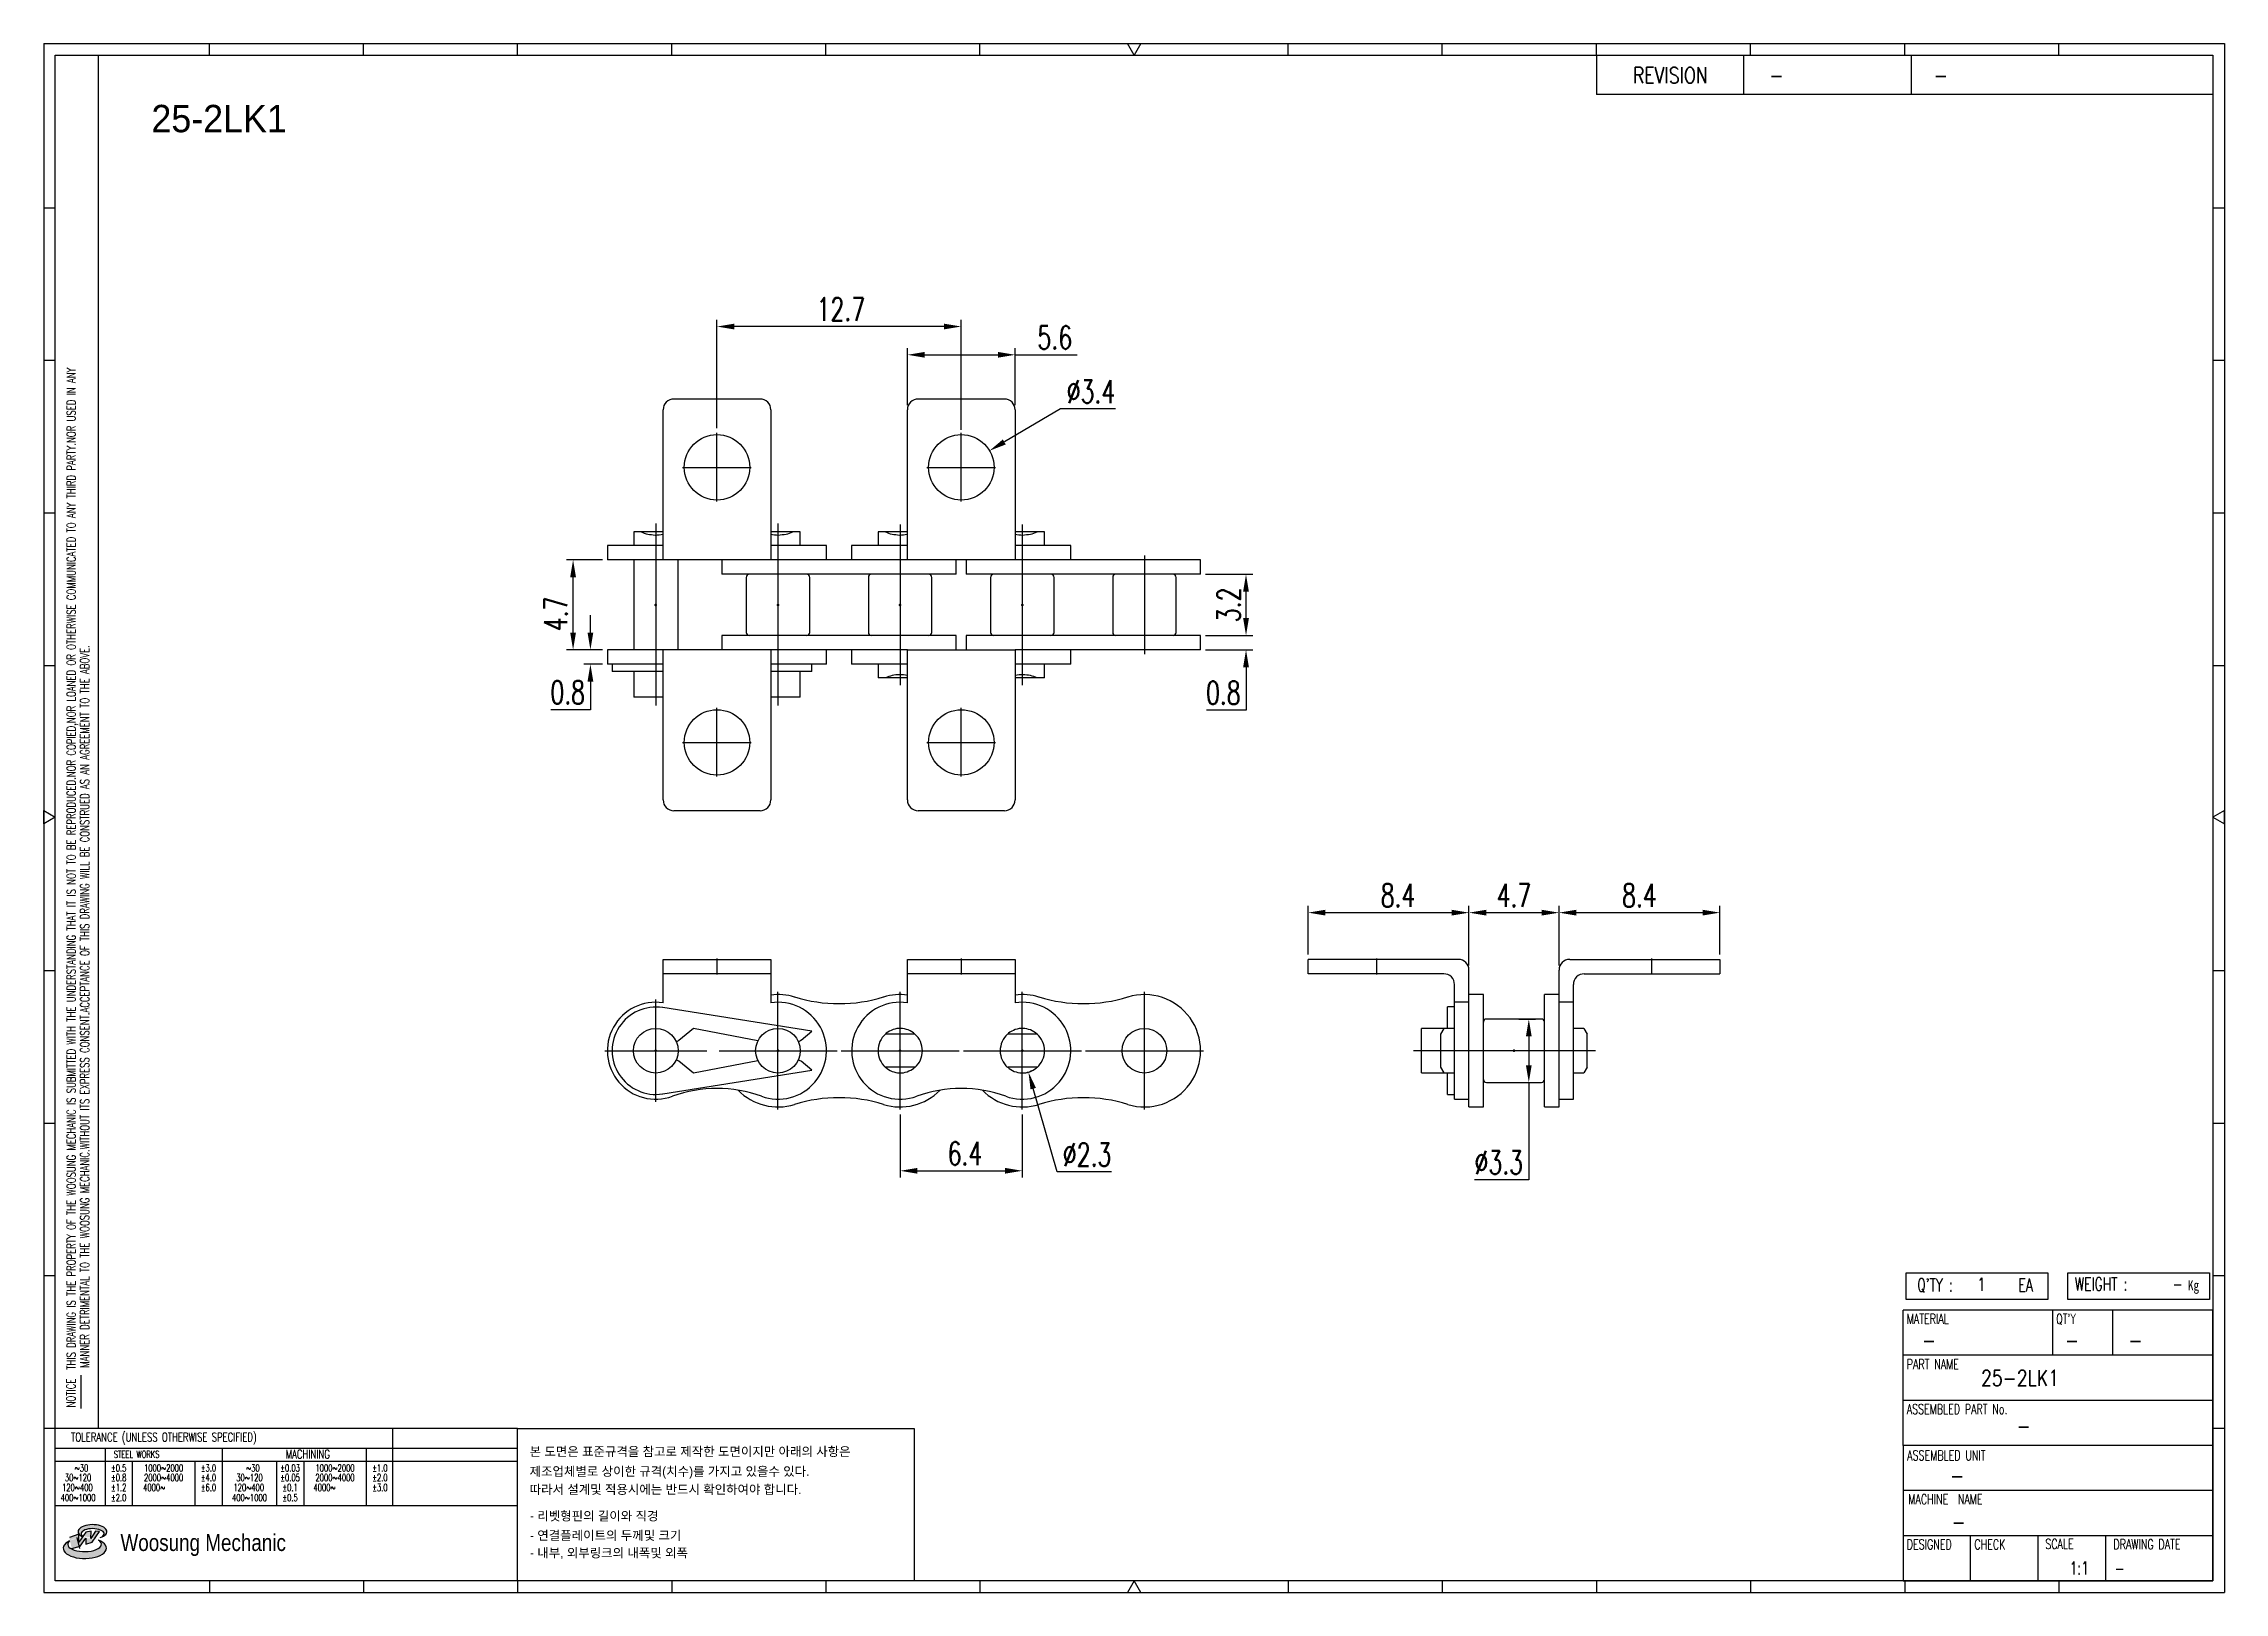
# Model space of a CAD drawing. Header units: millimetres. Extents: x -11 to 103, y 59 to 140.
import ezdxf
from ezdxf.enums import TextEntityAlignment as Align

# ---------------------------------------------------------------- set-up
doc = ezdxf.new("R2010")
doc.units = ezdxf.units.MM
doc.linetypes.add('AM_ISO08W050', pattern=[18, 12, -1.5, 3, -1.5])
doc.layers.get('Defpoints').update_dxf_attribs({"color": 80})
doc.layers.add('2d ConnectionPoints', color=7, linetype='Continuous', lineweight=50)
doc.layers.add('CL1', color=140, linetype='AM_ISO08W050', lineweight=25)
for name, color, linetype in [('S-DIM', 7, 'Continuous'), ('TITLE', 7, 'Continuous'), ('도면레이아웃', 7, 'Continuous')]:
    doc.layers.add(name, color=color, linetype=linetype)
doc.styles.add('HAN', font='ROMANS.shx', dxfattribs={"width": 0.7, "bigfont": 'whgtxt.shx'})
doc.styles.add('HKD_ST2', font='romans.shx', dxfattribs={"width": 0.7, "height": 4, "bigfont": '@extfont2.shx'})
doc.styles.add('HSG', font='SIMPLEX.shx', dxfattribs={"width": 0.7, "bigfont": 'HSG.shx'})
doc.styles.add('MtXpl_', font='Gulim.ttf')
doc.styles.add('SLDTEXTSTYLE4', font='arial.ttf', dxfattribs={"width": 0.8})
doc.dimstyles.new('AP0.5', dxfattribs={"dimscale": 0.5, "dimtxt": 2.4, "dimasz": 1.8, "dimexe": 0.7, "dimexo": 0.5, "dimgap": 0.6, "dimtad": 1, "dimtoh": 1, "dimdec": 1, "dimrnd": 0.01, "dimzin": 9, "dimdsep": 46, "dimtxsty": 'HSG', "dimcen": 0, "dimclrd": 251, "dimclre": 251, "dimclrt": 60, "dimazin": 2, "dimtp": 1, "dimtm": 1, "dimtfac": 0.5, "dimtdec": 1, "dimtofl": 0, "dimtmove": 0, "dimatfit": 3, "dimfxl": 0, "dimtvp": 1, "dimtolj": 2, "dimlwd": -1, "dimlwe": -1, "dimarcsym": 0})

# ---------------------------------------------------------------- blocks, each defined once
blk = doc.blocks.new('MAST')
at = {"layer": '도면레이아웃'}
h = blk.add_hatch(color=10, dxfattribs=at)
h.paths.add_polyline_path([(1.544, 35.177), (1.554, 34.966), (1.779, 35.034), (2.054, 35.422), (1.908, 35.446), (1.728, 35.167), (1.741, 35.439), (1.547, 35.405), (1.292, 35.041), (1.295, 35.33), (0.943, 35.208), (1.03, 34.8), (1.336, 34.885)])
edge = h.paths.add_edge_path()
edge.add_ellipse((1.795, 35.421), major_axis=(-0.53, 0), ratio=0.487785, start_angle=122.36065, end_angle=403.39574)
edge.add_line((1.411, 35.244), (1.419, 35.261))
edge.add_ellipse((1.798, 35.344), major_axis=(-0.423, 0), ratio=0.444396, start_angle=131.58977, end_angle=386.19408, ccw=False)
edge = h.paths.add_edge_path()
edge.add_ellipse((1.512, 34.815), major_axis=(-0.793, 0), ratio=0.480113, start_angle=314.67633, end_angle=590.85213)
edge.add_ellipse((1.501, 34.958), major_axis=(-0.62, 0), ratio=0.43311, start_angle=331.7024, end_angle=574.42495, ccw=False)
at = {"color": 140}
for p, q in [((0, 90.118), (80.15, 90.118)), ((0, 90.118), (0, 33.191)), ((80.15, 90.118), (80.15, 33.191)), ((57.068, 89.693), (57.068, 88.246)), ((62.47, 89.693), (62.47, 88.246)), ((68.635, 89.693), (68.635, 88.246)), ((79.725, 88.246), (57.068, 88.246)), ((68.449, 43.961), (68.449, 44.936)), ((68.449, 44.936), (73.654, 44.936)), ((73.654, 44.936), (73.654, 43.961)), ((74.39, 43.961), (74.39, 44.936)), ((74.39, 44.936), (79.595, 44.936)), ((79.595, 44.936), (79.595, 43.961)), ((68.336, 38.59), (68.336, 43.563)), ((79.725, 43.563), (68.336, 43.563)), ((73.654, 43.961), (68.449, 43.961)), ((73.827, 43.563), (73.827, 41.905)), ((79.595, 43.961), (74.39, 43.961)), ((76.037, 43.563), (76.037, 41.905)), ((79.725, 38.59), (79.725, 43.563)), ((79.725, 41.905), (68.336, 41.905)), ((79.725, 40.248), (68.336, 40.248)), ((68.336, 38.59), (68.336, 33.616)), ((79.725, 38.59), (68.336, 38.59)), ((79.725, 33.616), (79.725, 38.59)), ((79.725, 36.932), (68.336, 36.932)), ((79.725, 35.274), (68.336, 35.274)), ((70.822, 33.616), (70.822, 35.274)), ((73.309, 33.616), (73.309, 35.274)), ((75.796, 33.616), (75.796, 35.274)), ((0, 33.191), (80.15, 33.191)), ((68.336, 33.616), (79.725, 33.616))]:
    blk.add_line(p, q, dxfattribs=at)
for p, q in [((6.089, 89.693), (6.089, 90.118)), ((11.753, 89.693), (11.753, 90.118)), ((17.418, 89.693), (17.418, 90.118)), ((23.082, 89.693), (23.082, 90.118)), ((28.746, 89.693), (28.746, 90.118)), ((34.411, 89.693), (34.411, 90.118)), ((45.739, 89.693), (45.739, 90.118)), ((51.404, 89.693), (51.404, 90.118)), ((57.068, 89.693), (57.068, 90.118)), ((62.732, 89.693), (62.732, 90.118)), ((68.397, 89.693), (68.397, 90.118)), ((74.061, 89.693), (74.061, 90.118)), ((0, 84.085), (0.425, 84.085)), ((79.725, 84.085), (80.15, 84.085)), ((0, 78.478), (0.425, 78.478)), ((79.725, 78.478), (80.15, 78.478)), ((0, 72.87), (0.425, 72.87)), ((79.725, 72.87), (80.15, 72.87)), ((0, 67.262), (0.425, 67.262)), ((79.725, 67.262), (80.15, 67.262)), ((0, 56.047), (0.425, 56.047)), ((79.725, 56.047), (80.15, 56.047)), ((0, 50.439), (0.425, 50.439)), ((79.725, 50.439), (80.15, 50.439)), ((0, 44.832), (0.425, 44.832)), ((79.725, 44.832), (80.15, 44.832)), ((1.377, 39.947), (1.377, 41.174)), ((0, 39.224), (0.425, 39.224)), ((79.725, 39.224), (80.15, 39.224)), ((6.089, 33.616), (6.089, 33.191)), ((11.753, 33.616), (11.753, 33.191)), ((17.418, 33.616), (17.418, 33.191)), ((23.082, 33.616), (23.082, 33.191)), ((28.746, 33.616), (28.746, 33.191)), ((34.411, 33.616), (34.411, 33.191)), ((45.739, 33.616), (45.739, 33.191)), ((51.404, 33.616), (51.404, 33.191)), ((57.068, 33.616), (57.068, 33.191)), ((62.732, 33.616), (62.732, 33.191)), ((68.397, 33.616), (68.397, 33.191)), ((74.061, 33.616), (74.061, 33.191))]:
    blk.add_line(p, q)
at = {"color": 2}
for p, q in [((2.017, 39.224), (2.017, 89.693)), ((0.425, 39.224), (17.418, 39.224)), ((0.425, 38.487), (17.418, 38.487)), ((2.257, 38.487), (2.257, 36.382)), ((6.557, 38.5), (6.557, 36.382)), ((11.857, 38.487), (11.857, 36.382)), ((12.816, 39.224), (12.816, 36.382)), ((17.418, 33.616), (17.418, 39.224)), ((0.425, 38.012), (17.418, 38.012)), ((3.257, 38.012), (3.257, 36.382)), ((5.557, 38.012), (5.557, 36.382)), ((8.557, 38.012), (8.557, 36.382)), ((9.557, 38.026), (9.557, 36.382)), ((0.425, 36.382), (17.418, 36.382))]:
    blk.add_line(p, q, dxfattribs=at)
for points in [[(40.075, 89.693), (39.83, 90.118), (40.32, 90.118)], [(0.425, 61.679), (0, 61.433), (0, 61.924)], [(79.725, 61.679), (80.15, 61.433), (80.15, 61.924)], [(40.075, 33.616), (39.83, 33.191), (40.32, 33.191)]]:
    blk.add_lwpolyline(points, close=True)
at = {"color": 140}
blk.add_lwpolyline([(0.425, 89.693), (79.725, 89.693), (79.725, 33.616), (0.425, 33.616)], close=True, dxfattribs=at)
at = {"layer": '도면레이아웃'}
for p, q in [((1.295, 35.33), (0.943, 35.208)), ((1.547, 35.405), (1.292, 35.041)), ((1.292, 35.041), (1.295, 35.33)), ((1.741, 35.439), (1.547, 35.405)), ((1.908, 35.446), (1.728, 35.167)), ((1.728, 35.167), (1.741, 35.439)), ((1.779, 35.034), (2.054, 35.422)), ((2.054, 35.422), (1.908, 35.446)), ((1.03, 34.8), (1.336, 34.885)), ((1.224, 35.208), (1.311, 34.8)), ((1.224, 35.208), (1.224, 35.208)), ((1.336, 34.885), (1.544, 35.177)), ((1.419, 35.261), (1.411, 35.244)), ((1.544, 35.177), (1.554, 34.966)), ((1.554, 34.966), (1.779, 35.034))]:
    blk.add_line(p, q, dxfattribs=at)
for centre, major_axis, ratio, start_param, end_param in [((1.795, 35.421), (-0.53, 0), 0.487785, 2.135596, 7.040584), ((1.798, 35.344), (-0.423, 0), 0.444396, 2.296675, 6.740358), ((1.512, 34.815), (-0.793, 0), 0.480113, 5.492138, 10.312315), ((1.501, 34.958), (-0.62, 0), 0.43311, 5.789299, 10.025607)]:
    blk.add_ellipse(centre, major_axis=major_axis, ratio=ratio, start_param=start_param, end_param=end_param, dxfattribs=at)
for s, height, style, width, p in [('REVISION', 0.5806, 'HAN', 0.8, (58.415, 88.664)), ('-', 0.581, 'HAN', 0.8, (63.426, 88.664)), ('-', 0.581, 'HAN', 0.8, (69.468, 88.664)), ("Q'TY : ", 0.4746, 'HKD_ST2', 0.7, (68.857, 44.253)), ('1', 0.475, 'HKD_ST2', 0.7, (71.071, 44.275)), ('EA', 0.4746, 'HKD_ST2', 0.7, (72.578, 44.253)), ('WEIGHT : ', 0.4746, 'HKD_ST2', 0.7, (74.65, 44.286)), ('-', 0.581, 'HAN', 0.8, (69.029, 42.157)), ('-', 0.581, 'HAN', 0.8, (74.289, 42.157)), ('-', 0.581, 'HAN', 0.8, (76.623, 42.157)), ('-', 0.581, 'HAN', 0.8, (72.515, 39.013)), ('-', 0.581, 'HAN', 0.8, (70.067, 37.189)), ('-', 0.581, 'HAN', 0.8, (70.126, 35.48)), ('1:1', 0.4746, 'HKD_ST2', 0.7, (74.458, 33.848)), ('-', 0.475, 'HKD_ST2', 0.7, (76.112, 33.837))]:
    blk.add_text(s, height=height, dxfattribs=dict(style=style, width=width)).set_placement(p)
at = {"color": 6, "style": 'HKD_ST2', "width": 0.7}
for s, p in [(' THIS DRAWING IS THE PROPERTY OF THE WOOSUNG MECHANIC IS SUBMITTED WITH THE UNDERSTANDING THAT IT IS NOT TO BE REPRODUCED.NOR COPIED,NOR LOANED OR OTHERWISE COMMUNICATED TO ANY THIRD PARTY.NOR USED IN ANY', (1.173, 41.217)), ('MANNER DETRIMENTAL TO THE WOOSUNG MECHANIC.WITHOUT ITS EXPRESS CONSENT.ACCEPTANCE OF THIS DRAWING WILL BE CONSTRUED AS AN AGREEMENT TO THE ABOVE.', (1.672, 41.447))]:
    blk.add_text(s, height=0.326266, rotation=90, dxfattribs=at).set_placement(p)
at = {"style": 'HKD_ST2', "width": 0.7}
blk.add_text('-', height=0.475, dxfattribs=at).set_placement((78.613, 44.286), align=Align.RIGHT)
at = {"color": 254, "style": 'HKD_ST2', "width": 0.7}
for s, height, p in [('MATERIAL', 0.3651, (68.474, 43.425)), ("QT'Y", 0.3651, (73.965, 43.425)), ('PART NAME', 0.3651, (68.474, 41.756)), ('ASSEMBLED PART No.', 0.36511, (68.474, 40.109)), ('ASSEMBLED UNIT', 0.36511, (68.49, 38.408)), ('MACHINE  NAME', 0.36511, (68.532, 36.794)), ('DESIGNED', 0.3651, (68.474, 35.136)), ('CHECK', 0.3651, (70.961, 35.136)), ('SCALE', 0.3651, (73.566, 35.153)), ('DRAWING DATE', 0.36511, (76.071, 35.141))]:
    blk.add_text(s, height=height, dxfattribs=at).set_placement(p, align=Align.TOP_LEFT)
at = {"style": 'HKD_ST2', "width": 0.7}
blk.add_text('NOTICE', height=0.3263, rotation=90, dxfattribs=at).set_placement((1.163, 39.988))
blk.add_text('TOLERANCE (UNLESS OTHERWISE SPECIFIED)', height=0.32627, dxfattribs=at).set_placement((4.417, 38.896), align=Align.MIDDLE_CENTER)
at = {"color": 4, "style": 'HKD_ST2', "width": 0.7}
for s, height, p in [('%%12630', 0.261, (1.389, 37.762)), ('1000%%1262000', 0.26101, (4.407, 37.762)), ('%%12630', 0.261, (7.689, 37.762)), ('1000%%1262000', 0.26101, (10.707, 37.762)), ('120%%126400', 0.26101, (1.237, 37.045)), ('30%%126120', 0.261, (1.263, 37.411)), ('4000%%126', 0.261, (4.061, 37.045)), ('2000%%1264000', 0.26101, (4.407, 37.411)), ('120%%126400', 0.26101, (7.537, 37.045)), ('30%%126120', 0.261, (7.563, 37.411)), ('4000%%126', 0.261, (10.321, 37.045)), ('2000%%1264000', 0.26101, (10.707, 37.411)), ('400%%1261000', 0.26101, (1.263, 36.67)), ('400%%1261000', 0.26101, (7.563, 36.67))]:
    blk.add_text(s, height=height, dxfattribs=at).set_placement(p, align=Align.MIDDLE_CENTER)
for s, height, p in [('%%P0.5', 0.261, (2.757, 37.762)), ('STEEL WORKS', 0.26101, (3.416, 38.268)), ('%%P3.0', 0.261, (6.057, 37.762)), ('%%P0.03', 0.261, (9.057, 37.762)), ('MACHINING', 0.3263, (9.707, 38.27)), ('%%P1.0', 0.261, (12.357, 37.762)), ('%%P0.8', 0.261, (2.757, 37.411)), ('%%P1.2', 0.261, (2.757, 37.045)), ('%%P4.0', 0.261, (6.057, 37.411)), ('%%P6.0', 0.261, (6.057, 37.045)), ('%%P0.05', 0.261, (9.057, 37.411)), ('%%P0.1', 0.261, (9.057, 37.045)), ('%%P2.0', 0.261, (12.357, 37.411)), ('%%P3.0', 0.261, (12.357, 37.045)), ('%%P2.0', 0.261, (2.757, 36.67)), ('%%P0.5', 0.261, (9.057, 36.67))]:
    blk.add_text(s, height=height, dxfattribs=at).set_placement(p, align=Align.MIDDLE)
at = {"color": 1, "style": 'SLDTEXTSTYLE4', "width": 0.8}
blk.add_text('Woosung Mechanic', height=0.61957, dxfattribs=at).set_placement((2.822, 34.711))
at = {"layer": 'TITLE', "width": 0.8}
blk.add_text('Kg', height=0.3789, dxfattribs=at).set_placement((78.807, 44.286))
blk = doc.blocks.new('*D2')
at = {"layer": 'Defpoints', "color": 0, "transparency": 16777216}
for p in [(49.32, 108.8), (49.32, 108.05), (51.68, 108.8)]:
    blk.add_point(p, dxfattribs=at)
at = {"layer": 'S-DIM', "color": 251, "transparency": 16777216}
for p, q in [((51.68, 109.7), (51.68, 110.6)), ((49.57, 108.8), (52.03, 108.8)), ((49.57, 108.05), (52.03, 108.05)), ((51.68, 107.15), (51.68, 104.92)), ((51.68, 104.92), (49.62, 104.92))]:
    blk.add_line(p, q, dxfattribs=at)
for points in [[(51.53, 109.7), (51.83, 109.7), (51.68, 108.8)], [(51.53, 107.15), (51.83, 107.15), (51.68, 108.05)]]:
    blk.add_solid(points, dxfattribs=at)
at = {"layer": 'S-DIM', "color": 60, "transparency": 16777216, "insert": (50.5, 105.82), "char_height": 1.2, "attachment_point": 5, "style": 'HSG'}
blk.add_mtext('\\A2;0.8', dxfattribs=at)
blk = doc.blocks.new('*D3')
at = {"layer": 'Defpoints', "color": 0, "transparency": 16777216}
for p in [(49.32, 111.98), (51.68, 111.98), (49.32, 108.8)]:
    blk.add_point(p, dxfattribs=at)
at = {"layer": 'S-DIM', "color": 251, "transparency": 16777216}
for p, q in [((49.57, 111.98), (52.03, 111.98)), ((51.68, 109.7), (51.68, 111.08)), ((49.57, 108.8), (52.03, 108.8))]:
    blk.add_line(p, q, dxfattribs=at)
for points in [[(51.53, 111.08), (51.83, 111.08), (51.68, 111.98)], [(51.53, 109.7), (51.83, 109.7), (51.68, 108.8)]]:
    blk.add_solid(points, dxfattribs=at)
at = {"layer": 'S-DIM', "color": 60, "transparency": 16777216, "insert": (50.78, 110.39), "char_height": 1.2, "attachment_point": 5, "rotation": 90, "style": 'HSG'}
blk.add_mtext('\\A2;3.2', dxfattribs=at)
blk = doc.blocks.new('*D4')
at = {"layer": 'Defpoints', "color": 0, "transparency": 16777216}
for p in [(24.18, 124.86), (24.18, 119.33), (36.88, 119.24)]:
    blk.add_point(p, dxfattribs=at)
at = {"layer": 'S-DIM', "color": 251, "transparency": 16777216}
for p, q in [((24.18, 119.58), (24.18, 125.21)), ((35.98, 124.86), (25.08, 124.86)), ((36.88, 119.49), (36.88, 125.21))]:
    blk.add_line(p, q, dxfattribs=at)
for points in [[(25.08, 125.01), (25.08, 124.71), (24.18, 124.86)], [(35.98, 125.01), (35.98, 124.71), (36.88, 124.86)]]:
    blk.add_solid(points, dxfattribs=at)
at = {"layer": 'S-DIM', "color": 60, "transparency": 16777216, "insert": (30.62, 125.76), "char_height": 1.2, "attachment_point": 5, "style": 'HSG'}
blk.add_mtext('\\A2;12.7', dxfattribs=at)
blk = doc.blocks.new('*D5')
at = {"layer": 'Defpoints', "color": 0, "transparency": 16777216}
for p in [(39.68, 123.39), (34.08, 120.53), (39.68, 120.53)]:
    blk.add_point(p, dxfattribs=at)
at = {"layer": 'S-DIM', "color": 251, "transparency": 16777216}
for p, q in [((34.08, 120.78), (34.08, 123.74)), ((39.68, 120.78), (39.68, 123.74)), ((34.98, 123.39), (38.78, 123.39)), ((39.68, 123.39), (42.9, 123.39))]:
    blk.add_line(p, q, dxfattribs=at)
for points in [[(34.98, 123.54), (34.98, 123.24), (34.08, 123.39)], [(38.78, 123.54), (38.78, 123.24), (39.68, 123.39)]]:
    blk.add_solid(points, dxfattribs=at)
at = {"layer": 'S-DIM', "color": 60, "transparency": 16777216, "insert": (41.74, 124.29), "char_height": 1.2, "attachment_point": 5, "style": 'HSG'}
blk.add_mtext('\\A2;5.6', dxfattribs=at)
blk = doc.blocks.new('*D6')
at = {"layer": 'Defpoints', "color": 0, "transparency": 16777216}
for p in [(38.34, 118.4), (35.41, 116.68)]:
    blk.add_point(p, dxfattribs=at)
at = {"layer": 'S-DIM', "color": 251, "transparency": 16777216}
for p, q in [((42.04, 120.58), (39.12, 118.86)), ((44.9, 120.58), (42.04, 120.58))]:
    blk.add_line(p, q, dxfattribs=at)
blk.add_solid([(39.04, 118.99), (39.19, 118.73), (38.34, 118.4)], dxfattribs=at)
at = {"layer": 'S-DIM', "color": 60, "transparency": 16777216, "insert": (43.62, 121.48), "char_height": 1.2, "attachment_point": 5, "style": 'HSG'}
blk.add_mtext('\\A2;∅3.4', dxfattribs=at)
blk = doc.blocks.new('*D7')
at = {"layer": 'Defpoints', "color": 0, "transparency": 16777216}
for p in [(16.7, 112.73), (18.48, 112.73), (18.48, 108.05)]:
    blk.add_point(p, dxfattribs=at)
at = {"layer": 'S-DIM', "color": 251, "transparency": 16777216}
for p, q in [((18.23, 112.73), (16.35, 112.73)), ((16.7, 108.95), (16.7, 111.83)), ((18.23, 108.05), (16.35, 108.05))]:
    blk.add_line(p, q, dxfattribs=at)
for points in [[(16.55, 111.83), (16.85, 111.83), (16.7, 112.73)], [(16.55, 108.95), (16.85, 108.95), (16.7, 108.05)]]:
    blk.add_solid(points, dxfattribs=at)
at = {"layer": 'S-DIM', "color": 60, "transparency": 16777216, "insert": (15.8, 109.92), "char_height": 1.2, "attachment_point": 5, "rotation": 90, "style": 'HSG'}
blk.add_mtext('\\A2;4.7', dxfattribs=at)
blk = doc.blocks.new('*D8')
at = {"layer": 'Defpoints', "color": 0, "transparency": 16777216}
for p in [(17.6, 108.05), (18.48, 108.05), (18.48, 107.3)]:
    blk.add_point(p, dxfattribs=at)
at = {"layer": 'S-DIM', "color": 251, "transparency": 16777216}
for p, q in [((17.6, 108.95), (17.6, 109.85)), ((18.23, 108.05), (17.25, 108.05)), ((18.23, 107.3), (17.25, 107.3)), ((17.6, 106.4), (17.6, 104.94)), ((17.6, 104.94), (15.54, 104.94))]:
    blk.add_line(p, q, dxfattribs=at)
for points in [[(17.45, 108.95), (17.75, 108.95), (17.6, 108.05)], [(17.45, 106.4), (17.75, 106.4), (17.6, 107.3)]]:
    blk.add_solid(points, dxfattribs=at)
at = {"layer": 'S-DIM', "color": 60, "transparency": 16777216, "insert": (16.42, 105.84), "char_height": 1.2, "attachment_point": 5, "style": 'HSG'}
blk.add_mtext('\\A2;0.8', dxfattribs=at)
blk = doc.blocks.new('*D9')
at = {"layer": 'Defpoints', "color": 0, "transparency": 16777216}
for p in [(33.7, 84.15), (40.05, 84.15), (40.05, 80.97)]:
    blk.add_point(p, dxfattribs=at)
at = {"layer": 'S-DIM', "color": 251, "transparency": 16777216}
for p, q in [((33.7, 83.9), (33.7, 80.62)), ((40.05, 83.9), (40.05, 80.62)), ((34.6, 80.97), (39.15, 80.97))]:
    blk.add_line(p, q, dxfattribs=at)
for points in [[(34.6, 81.12), (34.6, 80.82), (33.7, 80.97)], [(39.15, 81.12), (39.15, 80.82), (40.05, 80.97)]]:
    blk.add_solid(points, dxfattribs=at)
at = {"layer": 'S-DIM', "color": 60, "transparency": 16777216, "insert": (37.07, 81.87), "char_height": 1.2, "attachment_point": 5, "style": 'HSG'}
blk.add_mtext('\\A2;6.4', dxfattribs=at)
blk = doc.blocks.new('*D10')
at = {"layer": 'Defpoints', "color": 0, "transparency": 16777216}
for p in [(39.73, 88.32), (40.37, 86.1)]:
    blk.add_point(p, dxfattribs=at)
at = {"layer": 'S-DIM', "color": 251, "transparency": 16777216}
for p, q in [((41.86, 80.91), (40.62, 85.24)), ((44.68, 80.91), (41.86, 80.91))]:
    blk.add_line(p, q, dxfattribs=at)
blk.add_arc((40.05, 87.21), 1.16, 268.6651, 299.0079, dxfattribs=at)
blk.add_solid([(40.76, 85.28), (40.48, 85.2), (40.37, 86.1)], dxfattribs=at)
at = {"layer": 'S-DIM', "color": 60, "transparency": 16777216, "insert": (43.42, 81.81), "char_height": 1.2, "attachment_point": 5, "style": 'HSG'}
blk.add_mtext('\\A2;∅2.3', dxfattribs=at)
blk = doc.blocks.new('*D11')
at = {"layer": 'Defpoints', "color": 0, "transparency": 16777216}
for p in [(63.27, 94.39), (54.91, 91.96), (63.27, 91.4)]:
    blk.add_point(p, dxfattribs=at)
at = {"layer": 'S-DIM', "color": 251, "transparency": 16777216}
for p, q in [((54.91, 92.21), (54.91, 94.74)), ((55.81, 94.39), (62.37, 94.39)), ((63.27, 91.65), (63.27, 94.74))]:
    blk.add_line(p, q, dxfattribs=at)
for points in [[(55.81, 94.54), (55.81, 94.24), (54.91, 94.39)], [(62.37, 94.54), (62.37, 94.24), (63.27, 94.39)]]:
    blk.add_solid(points, dxfattribs=at)
at = {"layer": 'S-DIM', "color": 60, "transparency": 16777216, "insert": (59.58, 95.29), "char_height": 1.2, "attachment_point": 5, "style": 'HSG'}
blk.add_mtext('\\A2;8.4', dxfattribs=at)
blk = doc.blocks.new('*D12')
at = {"layer": 'Defpoints', "color": 0, "transparency": 16777216}
for p in [(67.95, 94.39), (63.27, 91.4), (67.95, 91.4)]:
    blk.add_point(p, dxfattribs=at)
at = {"layer": 'S-DIM', "color": 251, "transparency": 16777216}
for p, q in [((63.27, 91.65), (63.27, 94.74)), ((64.17, 94.39), (67.05, 94.39)), ((67.95, 91.65), (67.95, 94.74))]:
    blk.add_line(p, q, dxfattribs=at)
for points in [[(64.17, 94.54), (64.17, 94.24), (63.27, 94.39)], [(67.05, 94.54), (67.05, 94.24), (67.95, 94.39)]]:
    blk.add_solid(points, dxfattribs=at)
at = {"layer": 'S-DIM', "color": 60, "transparency": 16777216, "insert": (65.61, 95.29), "char_height": 1.2, "attachment_point": 5, "style": 'HSG'}
blk.add_mtext('\\A2;4.7', dxfattribs=at)
blk = doc.blocks.new('*D13')
at = {"layer": 'Defpoints', "color": 0, "transparency": 16777216}
for p in [(76.31, 94.39), (76.31, 91.96), (67.95, 91.4)]:
    blk.add_point(p, dxfattribs=at)
at = {"layer": 'S-DIM', "color": 251, "transparency": 16777216}
for p, q in [((67.95, 91.65), (67.95, 94.74)), ((68.85, 94.39), (75.41, 94.39)), ((76.31, 92.21), (76.31, 94.74))]:
    blk.add_line(p, q, dxfattribs=at)
for points in [[(68.85, 94.54), (68.85, 94.24), (67.95, 94.39)], [(75.41, 94.54), (75.41, 94.24), (76.31, 94.39)]]:
    blk.add_solid(points, dxfattribs=at)
at = {"layer": 'S-DIM', "color": 60, "transparency": 16777216, "insert": (72.13, 95.29), "char_height": 1.2, "attachment_point": 5, "style": 'HSG'}
blk.add_mtext('\\A2;8.4', dxfattribs=at)
blk = doc.blocks.new('*D14')
at = {"layer": 'Defpoints', "color": 0, "transparency": 16777216}
for p in [(65.61, 88.86), (65.61, 85.56), (66.38, 85.56)]:
    blk.add_point(p, dxfattribs=at)
at = {"layer": 'S-DIM', "color": 251, "transparency": 16777216}
for p, q in [((65.86, 88.86), (66.73, 88.86)), ((66.38, 87.96), (66.38, 86.46)), ((65.86, 85.56), (66.73, 85.56)), ((66.38, 85.56), (66.38, 80.5)), ((66.38, 80.5), (63.56, 80.5))]:
    blk.add_line(p, q, dxfattribs=at)
for points in [[(66.23, 87.96), (66.53, 87.96), (66.38, 88.86)], [(66.23, 86.46), (66.53, 86.46), (66.38, 85.56)]]:
    blk.add_solid(points, dxfattribs=at)
at = {"layer": 'S-DIM', "color": 60, "transparency": 16777216, "insert": (64.82, 81.4), "char_height": 1.2, "attachment_point": 5, "style": 'HSG'}
blk.add_mtext('\\A2;%%c3.3', dxfattribs=at)

msp = doc.modelspace()

# ---------------------------------------------------------------- linework, layer by layer
for p, q in [((21.38, 112.73), (21.38, 120.53)), ((26.42, 121.09), (21.94, 121.09)), ((26.98, 120.53), (26.98, 112.73)), ((34.08, 112.73), (34.08, 120.53)), ((39.12, 121.09), (34.64, 121.09)), ((39.68, 120.53), (39.68, 112.73)), ((21.38, 113.48), (18.48, 113.48)), ((18.48, 113.48), (18.48, 112.73)), ((21.38, 114.19), (19.85, 114.19)), ((19.85, 114.19), (19.85, 113.48)), ((20.24, 114.19), (20.32, 114.15)), ((20.32, 114.15), (20.4, 114.12)), ((20.4, 114.12), (20.49, 114.09)), ((20.49, 114.09), (20.58, 114.07)), ((20.58, 114.07), (20.68, 114.05)), ((20.68, 114.05), (20.77, 114.04)), ((20.77, 114.04), (20.87, 114.03)), ((20.87, 114.03), (20.97, 114.02)), ((20.97, 114.02), (21.07, 114.03)), ((21.07, 114.03), (21.18, 114.03)), ((21.18, 114.03), (21.27, 114.04)), ((21.27, 114.04), (21.37, 114.06)), ((21.37, 114.06), (21.38, 114.06)), ((28.51, 114.19), (26.98, 114.19)), ((26.98, 114.06), (27.07, 114.04)), ((29.88, 113.48), (26.98, 113.48)), ((27.07, 114.04), (27.17, 114.03)), ((27.17, 114.03), (27.27, 114.03)), ((27.27, 114.03), (27.37, 114.02)), ((27.37, 114.02), (27.47, 114.03)), ((27.47, 114.03), (27.57, 114.04)), ((27.57, 114.04), (27.67, 114.05)), ((27.67, 114.05), (27.77, 114.07)), ((27.77, 114.07), (27.86, 114.09)), ((27.86, 114.09), (27.95, 114.12)), ((27.95, 114.12), (28.03, 114.15)), ((28.03, 114.15), (28.11, 114.19)), ((28.11, 114.19), (28.12, 114.19)), ((28.51, 113.48), (28.51, 114.19)), ((29.88, 112.73), (29.88, 113.48)), ((34.08, 113.48), (31.18, 113.48)), ((31.18, 113.48), (31.18, 112.73)), ((34.08, 114.19), (32.55, 114.19)), ((32.55, 114.19), (32.55, 113.48)), ((32.94, 114.19), (33.02, 114.15)), ((33.02, 114.15), (33.1, 114.12)), ((33.1, 114.12), (33.19, 114.09)), ((33.19, 114.09), (33.28, 114.07)), ((33.28, 114.07), (33.38, 114.05)), ((33.38, 114.05), (33.47, 114.04)), ((33.47, 114.04), (33.57, 114.03)), ((33.57, 114.03), (33.67, 114.02)), ((33.67, 114.02), (33.77, 114.03)), ((33.77, 114.03), (33.88, 114.03)), ((33.88, 114.03), (33.97, 114.04)), ((33.97, 114.04), (34.07, 114.06)), ((34.07, 114.06), (34.08, 114.06)), ((41.21, 114.19), (39.68, 114.19)), ((39.68, 114.06), (39.77, 114.04)), ((42.58, 113.48), (39.68, 113.48)), ((39.77, 114.04), (39.87, 114.03)), ((39.87, 114.03), (39.97, 114.03)), ((39.97, 114.03), (40.07, 114.02)), ((40.07, 114.02), (40.17, 114.03)), ((40.17, 114.03), (40.27, 114.04)), ((40.27, 114.04), (40.37, 114.05)), ((40.37, 114.05), (40.47, 114.07)), ((40.47, 114.07), (40.56, 114.09)), ((40.56, 114.09), (40.65, 114.12)), ((40.65, 114.12), (40.73, 114.15)), ((40.73, 114.15), (40.81, 114.19)), ((40.81, 114.19), (40.82, 114.19)), ((41.21, 113.48), (41.21, 114.19)), ((42.58, 112.73), (42.58, 113.48)), ((26.98, 112.73), (18.48, 112.73)), ((19.85, 112.73), (19.85, 108.05)), ((22.16, 108.05), (22.16, 112.73)), ((24.43, 112.73), (24.43, 111.98)), ((34.08, 112.73), (26.98, 112.73)), ((39.68, 112.73), (34.08, 112.73)), ((36.62, 111.98), (36.62, 112.73)), ((37.13, 112.73), (37.13, 111.98)), ((49.32, 112.73), (39.68, 112.73)), ((49.32, 111.98), (49.32, 112.73)), ((36.62, 111.98), (24.43, 111.98)), ((25.7, 111.82), (25.7, 108.96)), ((29, 108.96), (29, 111.82)), ((32.05, 111.82), (32.05, 108.96)), ((35.35, 108.96), (35.35, 111.82)), ((49.32, 111.98), (37.13, 111.98)), ((38.4, 111.82), (38.4, 108.96)), ((41.7, 108.96), (41.7, 111.82)), ((44.75, 111.82), (44.75, 108.96)), ((48.05, 108.96), (48.05, 111.82)), ((26.98, 108.05), (18.48, 108.05)), ((18.48, 108.05), (18.48, 107.3)), ((21.38, 100.25), (21.38, 108.05)), ((24.43, 108.8), (24.43, 108.05)), ((36.62, 108.8), (24.43, 108.8)), ((34.08, 108.05), (26.98, 108.05)), ((26.98, 108.05), (26.98, 100.25)), ((29.88, 107.3), (29.88, 108.05)), ((31.18, 108.05), (31.18, 107.3)), ((34.08, 100.25), (34.08, 108.05)), ((34.08, 108.05), (39.68, 108.05)), ((36.62, 108.05), (36.62, 108.8)), ((37.13, 108.8), (37.13, 108.05)), ((49.32, 108.8), (37.13, 108.8)), ((49.32, 108.05), (39.68, 108.05)), ((39.68, 108.05), (39.68, 100.25)), ((42.58, 107.3), (42.58, 108.05)), ((49.32, 108.05), (49.32, 108.8)), ((21.38, 107.3), (18.48, 107.3)), ((18.73, 107.3), (18.73, 106.93)), ((21.38, 106.93), (18.73, 106.93)), ((19.85, 106.93), (19.85, 105.59)), ((29.88, 107.3), (26.98, 107.3)), ((29.11, 106.93), (26.98, 106.93)), ((28.51, 105.59), (28.51, 106.93)), ((29.11, 106.93), (29.11, 107.3)), ((34.08, 107.3), (31.18, 107.3)), ((32.55, 107.3), (32.55, 106.59)), ((34.08, 106.59), (32.55, 106.59)), ((33.02, 106.63), (32.94, 106.59)), ((32.94, 106.59), (32.94, 106.59)), ((33.11, 106.66), (33.02, 106.63)), ((33.2, 106.69), (33.11, 106.66)), ((33.29, 106.71), (33.2, 106.69)), ((33.38, 106.73), (33.29, 106.71)), ((33.48, 106.75), (33.38, 106.73)), ((33.58, 106.75), (33.48, 106.75)), ((33.68, 106.76), (33.58, 106.75)), ((33.78, 106.76), (33.68, 106.76)), ((33.88, 106.75), (33.78, 106.76)), ((33.98, 106.74), (33.88, 106.75)), ((34.08, 106.72), (33.98, 106.74)), ((42.58, 107.3), (39.68, 107.3)), ((39.78, 106.74), (39.68, 106.72)), ((39.68, 106.72), (39.68, 106.72)), ((41.21, 106.59), (39.68, 106.59)), ((39.88, 106.75), (39.78, 106.74)), ((39.98, 106.76), (39.88, 106.75)), ((40.08, 106.76), (39.98, 106.76)), ((40.18, 106.75), (40.08, 106.76)), ((40.28, 106.74), (40.18, 106.75)), ((40.38, 106.73), (40.28, 106.74)), ((40.47, 106.71), (40.38, 106.73)), ((40.57, 106.69), (40.47, 106.71)), ((40.65, 106.66), (40.57, 106.69)), ((40.74, 106.63), (40.65, 106.66)), ((40.82, 106.59), (40.74, 106.63)), ((41.21, 106.59), (41.21, 107.3)), ((21.38, 105.59), (19.85, 105.59)), ((28.51, 105.59), (26.98, 105.59)), ((26.42, 99.69), (21.94, 99.69)), ((39.12, 99.69), (34.64, 99.69)), ((21.38, 91.96), (26.98, 91.96)), ((21.38, 89.71), (21.38, 91.96)), ((26.98, 91.96), (26.98, 89.71)), ((34.08, 91.96), (39.68, 91.96)), ((34.08, 89.71), (34.08, 91.96)), ((39.68, 91.96), (39.68, 89.71)), ((62.71, 91.96), (54.91, 91.96)), ((54.91, 91.21), (54.91, 91.96)), ((68.51, 91.96), (76.31, 91.96)), ((76.31, 91.96), (76.31, 91.21)), ((26.98, 91.21), (21.38, 91.21)), ((39.68, 91.21), (34.08, 91.21)), ((61.96, 91.21), (54.91, 91.21)), ((63.27, 90.13), (63.27, 91.4)), ((67.95, 90.13), (67.95, 91.4)), ((69.26, 91.21), (76.31, 91.21)), ((62.52, 84.69), (62.52, 90.65)), ((63.27, 89.74), (62.52, 89.74)), ((64.02, 90.13), (63.27, 90.13)), ((63.27, 84.29), (63.27, 90.13)), ((64.02, 84.29), (64.02, 90.13)), ((67.95, 90.13), (67.2, 90.13)), ((67.2, 84.29), (67.2, 90.13)), ((67.95, 84.29), (67.95, 90.13)), ((68.7, 89.74), (67.95, 89.74)), ((68.7, 84.69), (68.7, 90.65)), ((29.11, 88.23), (21.36, 89.46)), ((62.15, 88.37), (62.15, 89.49)), ((62.52, 89.49), (62.15, 89.49)), ((67.04, 88.86), (64.18, 88.86)), ((22.2, 87.76), (22.95, 88.39)), ((22.95, 88.39), (26.31, 87.75)), ((28.55, 87.76), (29.11, 88.23)), ((32.98, 88.12), (32.94, 88.08)), ((34.47, 88.08), (32.94, 88.08)), ((33.06, 88.18), (32.98, 88.12)), ((33.15, 88.23), (33.06, 88.18)), ((33.24, 88.27), (33.15, 88.23)), ((33.33, 88.31), (33.24, 88.27)), ((33.43, 88.34), (33.33, 88.31)), ((33.53, 88.36), (33.43, 88.34)), ((33.63, 88.37), (33.53, 88.36)), ((33.73, 88.37), (33.63, 88.37)), ((33.83, 88.36), (33.73, 88.37)), ((33.93, 88.35), (33.83, 88.36)), ((34.03, 88.32), (33.93, 88.35)), ((34.12, 88.29), (34.03, 88.32)), ((34.22, 88.25), (34.12, 88.29)), ((34.3, 88.2), (34.22, 88.25)), ((34.39, 88.14), (34.3, 88.2)), ((34.47, 88.08), (34.39, 88.14)), ((39.33, 88.12), (39.29, 88.08)), ((40.82, 88.08), (39.29, 88.08)), ((39.41, 88.18), (39.33, 88.12)), ((39.5, 88.23), (39.41, 88.18)), ((39.59, 88.27), (39.5, 88.23)), ((39.68, 88.31), (39.59, 88.27)), ((39.78, 88.34), (39.68, 88.31)), ((39.88, 88.36), (39.78, 88.34)), ((39.98, 88.37), (39.88, 88.36)), ((40.08, 88.37), (39.98, 88.37)), ((40.18, 88.36), (40.08, 88.37)), ((40.28, 88.35), (40.18, 88.36)), ((40.38, 88.32), (40.28, 88.35)), ((40.47, 88.29), (40.38, 88.32)), ((40.57, 88.25), (40.47, 88.29)), ((40.65, 88.2), (40.57, 88.25)), ((40.74, 88.14), (40.65, 88.2)), ((40.82, 88.08), (40.74, 88.14)), ((60.81, 86.06), (60.81, 88.37)), ((61.98, 88.37), (60.81, 88.37)), ((61.81, 88.08), (61.98, 88.37)), ((61.81, 86.35), (61.81, 88.08)), ((62.52, 88.37), (61.98, 88.37)), ((69.24, 88.37), (68.7, 88.37)), ((69.24, 88.37), (69.41, 88.08)), ((69.41, 86.35), (69.41, 88.08)), ((21.36, 84.97), (29.11, 86.2)), ((22.95, 86.04), (22.2, 86.67)), ((26.31, 86.68), (22.95, 86.04)), ((29.11, 86.2), (28.55, 86.67)), ((32.94, 86.35), (33.02, 86.28)), ((34.47, 86.35), (32.94, 86.35)), ((33.02, 86.28), (33.1, 86.23)), ((33.1, 86.23), (33.19, 86.18)), ((33.19, 86.18), (33.28, 86.14)), ((34.07, 86.12), (34.16, 86.16)), ((34.16, 86.16), (34.26, 86.2)), ((34.26, 86.2), (34.34, 86.25)), ((34.34, 86.25), (34.42, 86.31)), ((34.42, 86.31), (34.47, 86.35)), ((39.29, 86.35), (39.37, 86.28)), ((40.82, 86.35), (39.29, 86.35)), ((39.37, 86.28), (39.45, 86.23)), ((39.45, 86.23), (39.54, 86.18)), ((39.54, 86.18), (39.63, 86.14)), ((40.42, 86.12), (40.51, 86.16)), ((40.51, 86.16), (40.61, 86.2)), ((40.61, 86.2), (40.69, 86.25)), ((40.69, 86.25), (40.77, 86.31)), ((40.77, 86.31), (40.82, 86.35)), ((61.98, 86.06), (61.81, 86.35)), ((69.41, 86.35), (69.24, 86.06)), ((33.28, 86.14), (33.38, 86.11)), ((33.38, 86.11), (33.47, 86.08)), ((33.47, 86.08), (33.57, 86.07)), ((33.57, 86.07), (33.67, 86.06)), ((33.67, 86.06), (33.77, 86.06)), ((33.77, 86.06), (33.88, 86.07)), ((33.88, 86.07), (33.97, 86.09)), ((33.97, 86.09), (34.07, 86.12)), ((39.63, 86.14), (39.73, 86.11)), ((39.73, 86.11), (39.82, 86.08)), ((39.82, 86.08), (39.92, 86.07)), ((39.92, 86.07), (40.02, 86.06)), ((40.02, 86.06), (40.12, 86.06)), ((40.12, 86.06), (40.23, 86.07)), ((40.23, 86.07), (40.32, 86.09)), ((40.32, 86.09), (40.42, 86.12)), ((60.81, 86.06), (61.98, 86.06)), ((61.98, 86.06), (62.52, 86.06)), ((62.15, 84.94), (62.15, 86.06)), ((64.18, 85.56), (67.04, 85.56)), ((68.7, 86.06), (69.24, 86.06)), ((62.15, 84.94), (62.52, 84.94)), ((62.52, 84.69), (63.27, 84.69)), ((63.27, 84.29), (64.02, 84.29)), ((67.2, 84.29), (67.95, 84.29)), ((67.95, 84.69), (68.7, 84.69))]:
    msp.add_line(p, q)
at = {"color": 140}
msp.add_lwpolyline([(13.81, 67.58), (34.43, 67.58), (34.43, 59.65), (13.81, 59.65)], close=True, dxfattribs=at)
for centre, radius in [((24.18, 117.54), 1.7), ((36.88, 117.54), 1.7), ((24.18, 103.24), 1.7), ((36.88, 103.24), 1.7), ((21, 87.21), 1.16), ((27.35, 87.21), 1.16), ((46.4, 87.21), 1.16)]:
    msp.add_circle(centre, radius)
for centre, radius, start, end in [((21.94, 120.53), 0.56, 90, 180), ((26.42, 120.53), 0.56, 0, 90), ((34.64, 120.53), 0.56, 90, 180), ((39.12, 120.53), 0.56, 0, 90), ((25.86, 111.82), 0.159, 90, 180), ((28.84, 111.82), 0.159, 0, 90), ((32.21, 111.82), 0.159, 90, 180), ((35.19, 111.82), 0.159, 0, 90), ((38.56, 111.82), 0.159, 90, 180), ((41.54, 111.82), 0.159, 0, 90), ((44.91, 111.82), 0.159, 90, 180), ((47.89, 111.82), 0.159, 0, 90), ((25.86, 108.96), 0.159, 180, 270), ((28.84, 108.96), 0.159, 270, 0), ((32.21, 108.96), 0.159, 180, 270), ((35.19, 108.96), 0.159, 270, 0), ((38.56, 108.96), 0.159, 180, 270), ((41.54, 108.96), 0.159, 270, 0), ((44.91, 108.96), 0.159, 180, 270), ((47.89, 108.96), 0.159, 270, 0), ((21.94, 100.25), 0.56, 180, 270), ((26.42, 100.25), 0.56, 270, 0), ((34.64, 100.25), 0.56, 180, 270), ((39.12, 100.25), 0.56, 270, 0), ((62.71, 91.4), 0.56, 0, 90), ((68.51, 91.4), 0.56, 90, 180), ((61.96, 90.65), 0.56, 0, 90), ((69.26, 90.65), 0.56, 90, 180), ((21, 87.21), 2.52, 81.4591, 289.9743), ((27.35, 87.21), 2.52, 250.0257, 98.5409), ((27.35, 87.21), 2.92, 72.8575, 97.3786), ((30.53, 97.51), 7.85, 252.8575, 287.1425), ((33.7, 87.21), 2.52, 81.4591, 289.9743), ((33.7, 87.21), 2.92, 82.6214, 107.1425), ((40.05, 87.21), 2.52, 250.0257, 98.5409), ((40.05, 87.21), 2.92, 72.8575, 97.3786), ((43.23, 97.51), 7.85, 252.8575, 287.1425), ((46.4, 87.21), 2.92, 252.8575, 107.1425), ((21, 87.21), 2.27, 81, 279), ((64.18, 88.7), 0.159, 90, 180), ((67.04, 88.7), 0.159, 0, 90), ((22.03, 87.95), 0.253, 273.6721, 310), ((26.36, 88), 0.253, 259.256, 263.6935), ((28.38, 87.95), 0.253, 273.6721, 310), ((33.7, 87.21), 1.15, 131.4096, 228.5904), ((33.7, 87.21), 1.16, 311.4096, 48.5904), ((40.05, 87.21), 1.15, 131.4096, 228.5904), ((40.05, 87.21), 1.16, 311.4096, 48.5904), ((22.03, 86.47), 0.252, 50, 86.3279), ((26.36, 86.43), 0.253, 96.3065, 100.744), ((28.38, 86.47), 0.252, 50, 86.3279), ((24.18, 78.48), 6.77, 70.0257, 109.9743), ((27.35, 87.21), 2.92, 224.7615, 287.1425), ((33.7, 87.21), 2.92, 252.8575, 315.2385), ((36.88, 78.48), 6.77, 70.0257, 109.9743), ((40.05, 87.21), 2.92, 224.7615, 287.1425), ((64.18, 85.72), 0.159, 180, 270), ((67.04, 85.72), 0.159, 270, 0), ((30.53, 76.92), 7.85, 72.8575, 107.1425), ((43.23, 76.92), 7.85, 72.8575, 107.1425)]:
    msp.add_arc(centre, radius, start, end)
at = {"layer": '2d ConnectionPoints'}
for p in [(21, 110.39), (27.35, 110.39), (27.35, 110.39), (33.7, 110.39), (33.7, 110.39), (40.05, 110.39), (21, 87.21), (27.35, 87.21), (27.35, 87.21), (33.7, 87.21), (33.7, 87.21), (40.05, 87.21), (65.61, 87.21), (65.61, 87.21), (65.61, 87.21), (65.61, 87.21)]:
    msp.add_point(p, dxfattribs=at)
at = {"layer": 'CL1'}
for p, q in [((24.18, 115.76), (24.18, 119.33)), ((36.88, 115.76), (36.88, 119.33)), ((22.39, 117.54), (25.96, 117.54)), ((35.09, 117.54), (38.66, 117.54)), ((21, 114.62), (21, 105.16)), ((27.35, 114.62), (27.35, 105.16)), ((33.7, 114.57), (33.7, 106.21)), ((40.05, 114.57), (40.05, 106.21)), ((46.4, 112.96), (46.4, 107.82)), ((24.18, 101.46), (24.18, 105.03)), ((36.88, 101.46), (36.88, 105.03)), ((22.39, 103.24), (25.96, 103.24)), ((35.09, 103.24), (38.66, 103.24)), ((24.18, 92), (24.18, 91.18)), ((36.88, 92), (36.88, 91.18)), ((58.46, 92), (58.46, 91.18)), ((72.76, 92), (72.76, 91.18)), ((21, 84.56), (21, 89.87)), ((27.35, 84.15), (27.35, 90.28)), ((33.7, 84.15), (33.7, 90.28)), ((40.05, 84.15), (40.05, 90.28)), ((46.4, 84.15), (46.4, 90.28)), ((18.35, 87.21), (23.65, 87.21)), ((24.29, 87.21), (30.42, 87.21)), ((30.64, 87.21), (36.77, 87.21)), ((36.99, 87.21), (43.12, 87.21)), ((43.34, 87.21), (49.47, 87.21)), ((69.84, 87.21), (60.38, 87.21))]:
    msp.add_line(p, q, dxfattribs=at)

# ---------------------------------------------------------------- block references
at = {"color": 140, "xscale": 1.414371866509385, "yscale": 1.414371866509385, "zscale": 1.414371866509385}
msp.add_blockref('MAST', (-10.82, 12.11), dxfattribs=at)

# ---------------------------------------------------------------- texts
at = {"color": 254, "style": 'MtXpl_'}
msp.add_text('25-2LK1', height=1.423, dxfattribs=at).set_placement((-5.22, 134.96))
at = {"style": 'HAN', "width": 0.8}
msp.add_text('25-2LK1', height=0.821, dxfattribs=at).set_placement((89.89, 69.79))
at = {"color": 140, "style": 'MtXpl_'}
for s, p in [('본 도면은 표준규격을 참고로 제작한 도면이지만 아래의 사항은', (14.44, 66.14)), ('제조업체별로 상이한 규격(치수)를 가지고 있을수 있다.', (14.44, 65.11)), ('따라서 설계및 적용시에는 반드시 확인하여야 합니다.', (14.44, 64.17)), ('- 리벳형핀의 길이와 직경', (14.46, 62.79)), ('- 연결플레이트의 두께및 크기', (14.46, 61.78)), ('- 내부, 외부링크의 내폭및 외폭', (14.46, 60.87))]:
    msp.add_text(s, height=0.4744, dxfattribs=at).set_placement(p)

# ---------------------------------------------------------------- dimensions: what is measured, and where the dimension line sits
at = {"layer": 'S-DIM'}
for base, p1, p2, picture, middle in [((24.18, 124.86), (36.88, 119.24), (24.18, 119.33), '*D4', (30.62, 124.86)), ((39.68, 123.39), (34.08, 120.53), (39.68, 120.53), '*D5', (41.74, 123.39)), ((63.27, 94.39), (54.91, 91.96), (63.27, 91.4), '*D11', (59.58, 94.39)), ((40.05253145, 80.96532559), (33.70253145, 84.14799042), (40.05253145, 84.14799042), '*D9', (37.07085041, 80.96532559))]:
    dim = msp.add_linear_dim(base=base, p1=p1, p2=p2, dimstyle='AP0.5', dxfattribs=at)
    dim.commit()
    dim.dimension.update_dxf_attribs({"geometry": picture, "text_midpoint": middle, "dimtype": 128})
for p1, p2, picture, middle in [((35.41, 116.68), (38.34, 118.4), '*D6', (43.62, 120.58)), ((39.73, 88.32), (40.37, 86.1), '*D10', (43.42, 80.91))]:
    dim = msp.add_diameter_dim_2p(p1=p1, p2=p2, dimstyle='AP0.5', dxfattribs=at)
    dim.commit()
    dim.dimension.update_dxf_attribs({"geometry": picture, "text_midpoint": middle, "dimtype": 131})
for base, p1, p2, picture, middle in [((16.7, 112.73), (18.48, 108.05), (18.48, 112.73), '*D7', (16.7, 109.92)), ((51.68341703, 108.800684), (49.32253145, 108.050684), (49.32253145, 108.800684), '*D2', (50.50341703, 104.92302988)), ((17.60160292, 108.050684), (18.47753145, 107.300684), (18.47753145, 108.050684), '*D8', (16.42160292, 104.93649894))]:
    dim = msp.add_linear_dim(base=base, p1=p1, p2=p2, angle=90, dimstyle='AP0.5', dxfattribs=at)
    dim.commit()
    dim.dimension.update_dxf_attribs({"geometry": picture, "text_midpoint": middle, "dimtype": 128})
dim = msp.add_linear_dim(base=(51.68, 111.98), p1=(49.32, 108.8), p2=(49.32, 111.98), angle=90, dimstyle='AP0.5', override={"dimtmove": 1}, dxfattribs=at)
dim.commit()
dim.dimension.update_dxf_attribs({"geometry": '*D3', "text_midpoint": (50.78, 110.39)})
for base, p1, p2, picture, middle in [((67.95, 94.39), (63.27, 91.4), (67.95, 91.4), '*D12', (65.61, 95.29)), ((76.31, 94.39), (67.95, 91.4), (76.31, 91.96), '*D13', (72.13, 95.29))]:
    dim = msp.add_linear_dim(base=base, p1=p1, p2=p2, dimstyle='AP0.5', override={"dimtmove": 1}, dxfattribs=at)
    dim.commit()
    dim.dimension.update_dxf_attribs({"geometry": picture, "text_midpoint": middle})
dim = msp.add_linear_dim(base=(66.38, 85.56), p1=(65.61, 88.86), p2=(65.61, 85.56), angle=90, text='%%c<>', dimstyle='AP0.5', dxfattribs=at)
dim.commit()
dim.dimension.update_dxf_attribs({"geometry": '*D14', "text_midpoint": (64.82, 80.5), "dimtype": 128})

doc.saveas('drawing.dxf')
